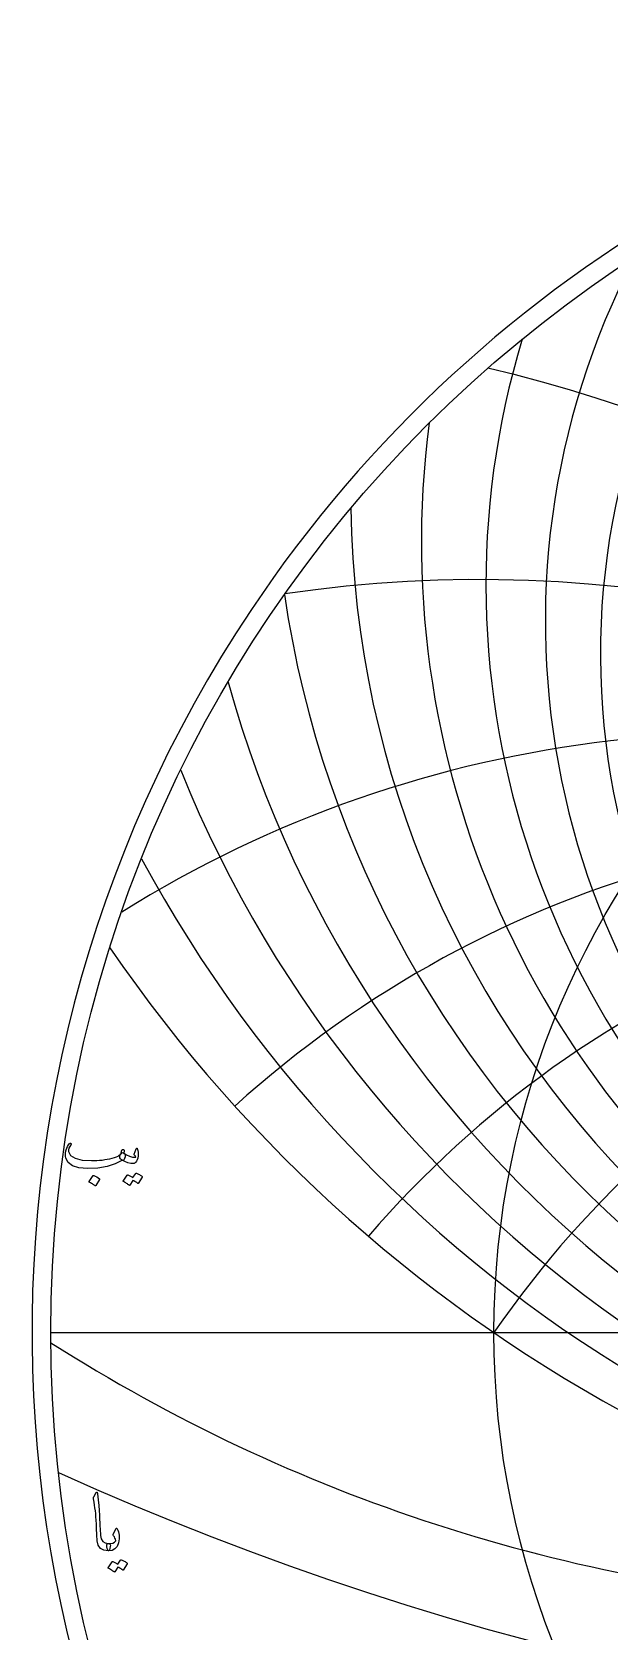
# Model space of a CAD drawing. Header units: millimetres. Extents: x -75 to 75, y -75 to 77.
# Drawn here: x -75.3 to -41.9, y -17.3 to 75.3 of the extents above; entities that cross this region are included whole.
import ezdxf

# ---------------------------------------------------------------- set-up
doc = ezdxf.new("R2010")
doc.units = ezdxf.units.MM
for name, color, linetype in [('CUT_OUTER', 1, 'Continuous'), ('ENGRAVE', 7, 'Continuous'), ('ENGRAVE_FINE', 8, 'Continuous'), ('TEXT', 5, 'Continuous')]:
    doc.layers.add(name, color=color, linetype=linetype)

msp = doc.modelspace()

# ---------------------------------------------------------------- linework, layer by layer
at = {"layer": 'CUT_OUTER'}
for centre, radius, start, end in [((-0.0002, -0.0002), 75.3374, 146.249794, 87.803295), ((-0.0008, 0.0009), 75.3363, 92.195935, 146.250222)]:
    msp.add_arc(centre, radius, start, end, dxfattribs=at)
at = {"layer": 'ENGRAVE'}
msp.add_lwpolyline([(-74.25, 0), (74.25, 0)], dxfattribs=at)
for radius in [74.25, 48.6033]:
    msp.add_circle((0, 0), radius, dxfattribs=at)
for centre, radius, start, end in [((0, 48.5385), 56.8901, 180.823869, 359.176131), ((0, -33.4041), 58.9755, 34.5, 145.5), ((0, -33.4041), 58.9755, 34.5, 145.5), ((0, 70.7182), 85.8099, 214.368748, 325.631252), ((-21.8597, 81.5815), 97.4457, 237.47875, 266.577519)]:
    msp.add_arc(centre, radius, start, end, dxfattribs=at)
at = {"layer": 'ENGRAVE_FINE'}
for centre, radius, start, end in [((0, 39.2546), 42.4402, 139.340374, 40.659626), ((0, 41.1607), 45.6267, 152.453309, 27.546691), ((0, 43.3135), 49.0661, 163.185846, 16.814154), ((-70.2843, -33.4041), 91.7496, 12.895933, 76.553577), ((-70.2843, -33.4041), 91.7496, 12.895933, 76.553577), ((0, 45.7553), 52.8024, 172.49133, 7.50867), ((-49.4863, -33.4041), 76.9871, 16.477472, 98.375239), ((-49.4863, -33.4041), 76.9871, 16.477472, 98.375239), ((0, 51.7297), 61.3975, 188.44201, 351.55799), ((0, 55.4136), 66.4114, 195.509349, 344.490651), ((-34.0495, -33.4041), 68.0991, 20.327135, 122.01034), ((-34.0495, -33.4041), 68.0991, 20.327135, 122.01034), ((0, 59.7006), 72.0443, 202.136906, 337.863094), ((-21.4653, -33.4041), 62.7604, 24.532711, 132.170048), ((-21.4653, -33.4041), 62.7604, 24.532711, 132.170048), ((0, 64.7365), 78.4441, 208.403854, 331.596146), ((-10.399, -33.4041), 59.8853, 29.207176, 139.386081), ((-10.399, -33.4041), 59.8853, 29.207176, 139.386081), ((0, 155.6212), 179.5897, 245.733951, 294.266049)]:
    msp.add_arc(centre, radius, start, end, dxfattribs=at)
at = {"layer": 'TEXT'}
for points in [[(-70.0293, 10.3897), (-70.0248, 10.3873), (-70.0206, 10.385), (-70.0166, 10.3826), (-70.0129, 10.3803), (-70.0093, 10.3777), (-70.0053, 10.3744), (-70.0011, 10.3706), (-69.9965, 10.3662), (-69.9588, 10.3218), (-69.9439, 10.2585), (-69.9518, 10.1766), (-69.9825, 10.0758), (-70.0109, 10.0147), (-70.0399, 9.9763), (-70.0694, 9.9608), (-70.0996, 9.9681), (-70.1148, 9.9754), (-70.1277, 9.9787), (-70.1382, 9.9778), (-70.1464, 9.9728), (-70.5305, 9.7626), (-70.9895, 9.6145), (-71.5235, 9.5284), (-72.1324, 9.5044), (-72.6248, 9.5466), (-72.9966, 9.659), (-73.2477, 9.8417), (-73.3783, 10.0946), (-73.3985, 10.214), (-73.4029, 10.3335), (-73.3915, 10.4529), (-73.3642, 10.5723), (-73.3271, 10.678), (-73.2811, 10.7749), (-73.2264, 10.863), (-73.1628, 10.9424), (-73.1508, 10.9523), (-73.1383, 10.9588), (-73.1251, 10.9617), (-73.1113, 10.9611), (-73.0984, 10.9555), (-73.0879, 10.9482), (-73.0797, 10.9391), (-73.0738, 10.9283), (-73.0712, 10.9178), (-73.0727, 10.9049), (-73.0782, 10.8897), (-73.0879, 10.8721), (-73.1558, 10.7726), (-73.2003, 10.6754), (-73.2214, 10.5805), (-73.219, 10.488), (-73.1078, 10.2562), (-72.849, 10.0899), (-72.4427, 9.9892), (-71.8888, 9.9541), (-71.7367, 9.9564), (-71.585, 9.9634), (-71.4335, 9.9751), (-71.2823, 9.9915), (-71.1322, 10.0126), (-70.9843, 10.0384), (-70.8383, 10.0688), (-70.6944, 10.104), (-70.5548, 10.1438), (-70.4403, 10.1836), (-70.3511, 10.2234), (-70.2869, 10.2632), (-70.2622, 10.2843), (-70.2395, 10.31), (-70.2189, 10.3405), (-70.2003, 10.3756), (-70.1829, 10.4148), (-70.1658, 10.4576), (-70.1489, 10.5038), (-70.1324, 10.5536), (-70.1259, 10.5688), (-70.116, 10.5817), (-70.1025, 10.5922), (-70.0855, 10.6004), (-70.0674, 10.6048), (-70.0504, 10.604), (-70.0346, 10.5978), (-70.02, 10.5864), (-70.0083, 10.5706), (-70.0012, 10.5513), (-69.9989, 10.5284), (-70.0012, 10.5021)], [(-70.1698, 10.015), (-70.2208, 10.0633), (-70.2471, 10.1239), (-70.2489, 10.1968), (-70.2261, 10.2819), (-70.1766, 10.3583), (-70.1312, 10.4049), (-70.0899, 10.4216), (-70.0528, 10.4084), (-69.8771, 10.2922), (-69.7015, 10.2105), (-69.5258, 10.1634), (-69.3502, 10.1508), (-69.344, 10.152), (-69.3396, 10.1555), (-69.337, 10.1613), (-69.3361, 10.1695), (-69.3405, 10.185), (-69.3537, 10.2082), (-69.3756, 10.2389), (-69.4064, 10.2773), (-69.4122, 10.289), (-69.4157, 10.3007), (-69.4169, 10.3124), (-69.4157, 10.3241), (-69.3033, 10.6473), (-69.2981, 10.6596), (-69.2916, 10.6684), (-69.284, 10.6736), (-69.2752, 10.6754), (-69.2664, 10.6739), (-69.2588, 10.6695), (-69.2524, 10.6622), (-69.2471, 10.652), (-69.212, 10.5469), (-69.1909, 10.4424), (-69.1839, 10.3384), (-69.1909, 10.2351), (-69.2138, 10.1066), (-69.2448, 10.0021), (-69.284, 9.9216), (-69.3314, 9.8651), (-69.3674, 9.834), (-69.4005, 9.8112), (-69.4307, 9.7966), (-69.4579, 9.7901), (-69.6148, 9.7866), (-69.7858, 9.8229), (-69.9708, 9.899), (-70.1698, 10.015)], [(-71.8045, 9.0876), (-71.7987, 9.0934), (-71.7905, 9.0969), (-71.7799, 9.0981), (-71.767, 9.0969), (-71.676, 9.06), (-71.5902, 9.015), (-71.5097, 8.9617), (-71.4345, 8.9002), (-71.4272, 8.8908), (-71.424, 8.8815), (-71.4248, 8.8721), (-71.4298, 8.8627), (-71.65, 8.5068), (-71.6581, 8.4983), (-71.6687, 8.4962), (-71.6816, 8.5006), (-71.6968, 8.5114), (-71.71, 8.5208), (-71.7307, 8.5349), (-71.7591, 8.5536), (-71.7952, 8.577), (-71.8394, 8.6051), (-71.8923, 8.6379), (-71.9541, 8.6754), (-72.0247, 8.7175), (-72.034, 8.7246), (-72.0387, 8.7316), (-72.0387, 8.7386), (-72.034, 8.7456)], [(-69.3361, 9.2187), (-69.3303, 9.2246), (-69.3221, 9.2281), (-69.3115, 9.2292), (-69.2986, 9.2281), (-69.2525, 9.2108), (-69.2079, 9.1918), (-69.1647, 9.171), (-69.123, 9.1484), (-69.0825, 9.1239), (-69.0428, 9.0969), (-69.004, 9.0676), (-68.9661, 9.036), (-68.9588, 9.0264), (-68.9556, 9.0161), (-68.9564, 9.0053), (-68.9614, 8.9939), (-69.1862, 8.6379), (-69.1924, 8.6332), (-69.2015, 8.6332), (-69.2135, 8.6379), (-69.2284, 8.6473), (-69.2386, 8.6559), (-69.2553, 8.6678), (-69.2784, 8.6828), (-69.308, 8.7011), (-69.3443, 8.7229), (-69.3876, 8.7486), (-69.438, 8.778), (-69.4954, 8.8112), (-69.6734, 8.5349), (-69.6816, 8.5264), (-69.6921, 8.5243), (-69.705, 8.5287), (-69.7202, 8.5395), (-69.7334, 8.5489), (-69.7542, 8.563), (-69.7826, 8.5817), (-69.8186, 8.6051), (-69.8628, 8.6332), (-69.9157, 8.666), (-69.9775, 8.7035), (-70.0481, 8.7456), (-70.0554, 8.7527), (-70.0586, 8.7597), (-70.0577, 8.7667), (-70.0528, 8.7737), (-69.8232, 9.1157), (-69.8174, 9.1215), (-69.8092, 9.125), (-69.7987, 9.1262), (-69.7858, 9.125), (-69.7465, 9.1123), (-69.7085, 9.0975), (-69.6716, 9.0807), (-69.6359, 9.0618), (-69.6013, 9.0412), (-69.568, 9.019), (-69.5358, 8.9955), (-69.5047, 8.9705)], [(-71.619, -9.2596), (-71.6099, -9.2455), (-71.6014, -9.2362), (-71.5935, -9.2315), (-71.5862, -9.2315), (-71.575, -9.2376), (-71.5651, -9.2561), (-71.5563, -9.2868), (-71.5487, -9.3298), (-71.5101, -9.6797), (-71.4784, -10.0031), (-71.4538, -10.3003), (-71.4363, -10.5711), (-71.425, -10.8026), (-71.4146, -11.0102), (-71.4051, -11.1937), (-71.3965, -11.3533), (-71.389, -11.4888), (-71.383, -11.6003), (-71.3785, -11.6879), (-71.3754, -11.7514), (-71.3338, -11.9417), (-71.2419, -12.0816), (-71.0996, -12.1712), (-70.907, -12.2104), (-70.8534, -12.2245), (-70.8192, -12.2573), (-70.8043, -12.3088), (-70.8086, -12.379), (-70.8306, -12.4897), (-70.8543, -12.5687), (-70.8798, -12.6162), (-70.907, -12.632), (-71.1781, -12.5963), (-71.3777, -12.4891), (-71.506, -12.3105), (-71.5627, -12.0605), (-71.5717, -11.941), (-71.5797, -11.8211), (-71.5869, -11.7009), (-71.5932, -11.5804), (-71.5989, -11.4597), (-71.6043, -11.3386), (-71.6094, -11.2173), (-71.6143, -11.0957), (-71.6231, -10.8637), (-71.6353, -10.6548), (-71.6512, -10.469), (-71.6705, -10.3064), (-71.6933, -10.1502), (-71.7197, -9.9838), (-71.7495, -9.8072), (-71.7829, -9.6202), (-71.7873, -9.5866), (-71.7864, -9.5558), (-71.7803, -9.528), (-71.7688, -9.5031)], [(-70.626, -11.6437), (-70.4948, -11.3533), (-70.4755, -11.3214), (-70.455, -11.3099), (-70.4333, -11.319), (-70.4105, -11.3486), (-70.3684, -11.4371), (-70.3356, -11.5295), (-70.3122, -11.6257), (-70.2981, -11.7256), (-70.2937, -11.83), (-70.2993, -11.9393), (-70.3148, -12.0537), (-70.3403, -12.1729), (-70.4178, -12.3738), (-70.5381, -12.5172), (-70.7012, -12.6033), (-70.907, -12.632), (-70.9307, -12.617), (-70.955, -12.5722), (-70.9799, -12.4976), (-71.0054, -12.3931), (-71.0127, -12.3372), (-71.0112, -12.2912), (-71.001, -12.2552), (-70.9819, -12.2292), (-70.9667, -12.2192), (-70.9492, -12.2128), (-70.9293, -12.2098), (-70.907, -12.2104), (-70.7773, -12.2063), (-70.6646, -12.18), (-70.5689, -12.1314), (-70.4901, -12.0605), (-70.4866, -12.055), (-70.4855, -12.0477), (-70.4866, -12.0386), (-70.4901, -12.0277), (-70.5086, -11.9616), (-70.5358, -11.8943), (-70.5718, -11.8258), (-70.6166, -11.7561), (-70.6312, -11.7297), (-70.6377, -11.7022), (-70.6359, -11.6735), (-70.626, -11.6437)], [(-70.2091, -13.1612), (-70.2033, -13.1554), (-70.1951, -13.1519), (-70.1845, -13.1507), (-70.1716, -13.1519), (-70.1255, -13.1692), (-70.0809, -13.1882), (-70.0377, -13.209), (-69.996, -13.2315), (-69.9554, -13.2561), (-69.9158, -13.283), (-69.877, -13.3123), (-69.8391, -13.3439), (-69.8318, -13.3536), (-69.8285, -13.3638), (-69.8294, -13.3747), (-69.8344, -13.3861), (-70.0592, -13.742), (-70.0654, -13.7467), (-70.0744, -13.7467), (-70.0864, -13.742), (-70.1014, -13.7327), (-70.1116, -13.724), (-70.1283, -13.7122), (-70.1514, -13.6971), (-70.181, -13.6788), (-70.2173, -13.657), (-70.2606, -13.6314), (-70.311, -13.602), (-70.3684, -13.5687), (-70.5463, -13.8451), (-70.5545, -13.8536), (-70.5651, -13.8556), (-70.578, -13.8512), (-70.5932, -13.8404), (-70.6064, -13.831), (-70.6271, -13.817), (-70.6555, -13.7983), (-70.6915, -13.7748), (-70.7357, -13.7467), (-70.7887, -13.7139), (-70.8505, -13.6765), (-70.9211, -13.6343), (-70.9284, -13.6273), (-70.9316, -13.6203), (-70.9307, -13.6132), (-70.9257, -13.6062), (-70.6962, -13.2643), (-70.6904, -13.2584), (-70.6822, -13.2549), (-70.6716, -13.2538), (-70.6588, -13.2549), (-70.6195, -13.2677), (-70.5815, -13.2824), (-70.5446, -13.2993), (-70.5089, -13.3182), (-70.4743, -13.3388), (-70.441, -13.3609), (-70.4088, -13.3845), (-70.3777, -13.4095)]]:
    msp.add_lwpolyline(points, close=True, dxfattribs=at)

doc.saveas('drawing.dxf')
